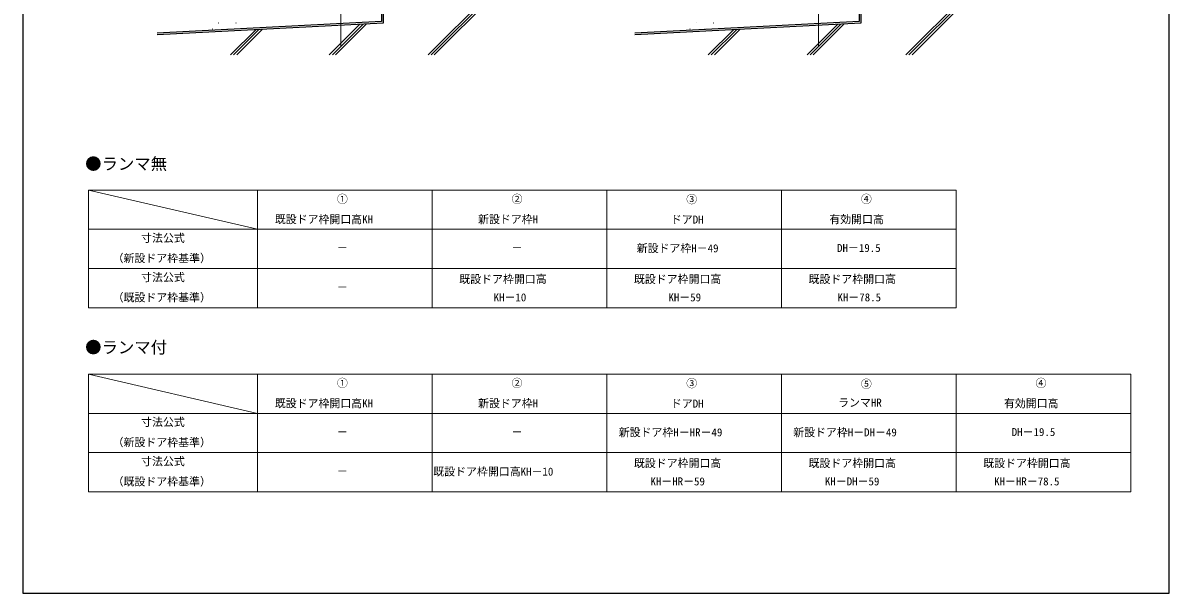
# Model space of a CAD drawing. Units: millimetres, scale not verified. Extents: x -525 to 525, y -783 to 779.
# Drawn here: x -525 to 525, y -783 to -260 of the extents above; entities that cross this region are included whole.
import ezdxf
from ezdxf.enums import TextEntityAlignment as Align

# ---------------------------------------------------------------- set-up
doc = ezdxf.new("R2010")
doc.units = ezdxf.units.MM
doc.header["$LTSCALE"] = 4
doc.layers.add('0-1_TABLE1', color=7, linetype='Continuous', lineweight=18)
doc.layers.add('0-5_YKK_12', color=2, linetype='Continuous', lineweight=18)
for name, color, linetype in [('0-2_USER1', 3, 'Continuous'), ('0-8_YKK_ZWAK', 7, 'Continuous'), ('0-9_YSS_K', 3, 'Continuous'), ('0-A_YSS_KE', 3, 'Continuous')]:
    doc.layers.add(name, color=color, linetype=linetype)
doc.styles.add('ＭＳ ゴシック', font='')
doc.styles.get('ＭＳ ゴシック').set_extended_font_data('MS Gothic')

msp = doc.modelspace()

# ---------------------------------------------------------------- linework, layer by layer
at = {"layer": '0-1_TABLE1'}
for p, q in [((-310, -449.072), (-465, -413.072)), ((-465, -413.072), (330, -413.072)), ((-465, -413.072), (-465, -521.072)), ((-310, -413.072), (-310, -521.072)), ((-150, -413.072), (-150, -521.072)), ((10, -413.072), (10, -521.072)), ((170, -413.072), (170, -521.072)), ((330, -413.072), (330, -521.072)), ((-465, -449.072), (330, -449.072)), ((-465, -485.072), (330, -485.072)), ((-465, -521.072), (330, -521.072)), ((-310, -617.86), (-465, -581.86)), ((-465, -581.86), (490, -581.86)), ((-465, -581.86), (-465, -689.86)), ((-310, -581.86), (-310, -689.86)), ((-150, -581.86), (-150, -689.86)), ((10, -581.86), (10, -689.86)), ((170, -581.86), (170, -689.86)), ((330, -581.86), (330, -689.86)), ((490, -581.86), (490, -689.86)), ((-465, -617.86), (490, -617.86)), ((-465, -653.86), (490, -653.86)), ((-465, -689.86), (490, -689.86))]:
    msp.add_line(p, q, dxfattribs=at)
at = {"layer": '0-5_YKK_12'}
for p, q in [((-233.846, -281.53), (-233.846, 556.609)), ((203.781, -281.53), (203.781, 556.609))]:
    msp.add_line(p, q, dxfattribs=at)
at = {"layer": '0-8_YKK_ZWAK'}
msp.add_line((-525, 747.3), (-525, -782.7), dxfattribs=at)
msp.add_lwpolyline([(-525, -782.7), (525, -782.7), (525, 747.3)], dxfattribs=at)
at = {"layer": '0-9_YSS_K'}
for p, q in [((-85.936, -221.253), (-153.791, -289.108)), ((-83.107, -221.253), (-150.962, -289.108)), ((-80.279, -221.253), (-148.134, -289.108)), ((351.692, -221.253), (283.837, -289.108)), ((354.52, -221.253), (286.665, -289.108)), ((357.349, -221.253), (289.493, -289.108)), ((-345.987, -259.824), (-345.787, -259.824)), ((-329.872, -259.817), (-329.672, -259.817)), ((-216.226, -261.034), (-244.3, -289.108)), ((-213.241, -260.878), (-241.472, -289.108)), ((-210.257, -260.721), (-238.644, -289.108)), ((91.64, -259.824), (91.84, -259.824)), ((107.755, -259.817), (107.955, -259.817)), ((221.401, -261.034), (193.327, -289.108)), ((224.386, -260.878), (196.155, -289.108)), ((227.371, -260.721), (198.984, -289.108)), ((-351.583, -265.15), (-351.383, -265.15)), ((-338.218, -265.548), (-338.018, -265.548)), ((-311.742, -266.04), (-334.81, -289.108)), ((-308.757, -265.883), (-331.982, -289.108)), ((-305.772, -265.727), (-329.153, -289.108)), ((86.044, -265.15), (86.244, -265.15)), ((99.409, -265.548), (99.609, -265.548)), ((125.886, -266.04), (102.817, -289.108)), ((128.871, -265.883), (105.646, -289.108)), ((131.856, -265.727), (108.474, -289.108))]:
    msp.add_line(p, q, dxfattribs=at)
for points in [[(-194.947, -221.253), (-194.947, -259.919), (-401.918, -270.766)], [(242.681, -221.253), (242.681, -259.919), (35.71, -270.766)]]:
    msp.add_lwpolyline(points, dxfattribs=at)
at = {"layer": '0-A_YSS_KE'}
for points in [[(-196.447, -219.753), (-196.447, -258.495), (-401.918, -269.264)], [(241.181, -219.753), (241.181, -258.495), (35.71, -269.264)]]:
    msp.add_lwpolyline(points, dxfattribs=at)

# ---------------------------------------------------------------- texts
at = {"layer": '0-1_TABLE1', "style": 'ＭＳ ゴシック'}
for s, p in [('①', (-237.33, -427.256)), ('②', (-77.33, -427.256)), ('③', (82.67, -427.455)), ('④', (242.67, -427.256)), ('既設ドア枠開口高KH', (-294.233, -445.798)), ('新設ドア枠H', (-108.04, -445.798)), ('ドアDH', (68.608, -445.996)), ('有効開口高', (213.75, -445.798)), ('寸法公式', (-416.705, -462.943)), ('新設ドア枠H－49', (37.301, -472.356)), ('（新設ドア枠基準）', (-442.784, -481.485)), ('－', (-237.33, -472.072)), ('－', (-77.33, -472.072)), ('DH－19.5', (220.852, -472.072)), ('寸法公式', (-416.705, -498.943)), ('既設ドア枠開口高', (-125.227, -500.676)), ('既設ドア枠開口高', (34.773, -500.676)), ('既設ドア枠開口高', (194.773, -500.676)), ('－', (-237.33, -508.072)), ('（既設ドア枠基準）', (-442.784, -517.485)), ('KH－10', (-93.807, -517.343)), ('KH－59', (66.335, -517.343)), ('KH－78.5', (221.193, -517.343)), ('①', (-237.33, -596.044)), ('②', (-77.33, -596.044)), ('③', (82.67, -596.243)), ('⑤', (242.67, -596.839)), ('④', (402.67, -596.044)), ('既設ドア枠開口高KH', (-294.233, -614.585)), ('新設ドア枠H', (-108.04, -614.585)), ('ドアDH', (68.608, -614.784)), ('ランマHR', (221.818, -613.904)), ('有効開口高', (373.75, -614.585)), ('寸法公式', (-416.705, -631.731)), ('（新設ドア枠基準）', (-442.784, -650.273)), ('－', (-237.33, -640.86)), ('－', (-77.33, -640.86)), ('新設ドア枠H－HR－49', (20.824, -641.144)), ('新設ドア枠H－DH－49', (180.653, -641.144)), ('DH－19.5', (380.852, -640.86)), ('寸法公式', (-416.705, -667.731)), ('既設ドア枠開口高', (34.773, -669.464)), ('既設ドア枠開口高', (194.773, -669.464)), ('既設ドア枠開口高', (354.773, -669.464)), ('－', (-237.33, -676.86)), ('既設ドア枠開口高KH－10', (-149.034, -677.144)), ('（既設ドア枠基準）', (-442.784, -686.273)), ('KH－HR－59', (49.858, -686.131)), ('KH－DH－59', (209.687, -686.131)), ('KH－HR－78.5', (364.716, -686.131))]:
    msp.add_text(s, height=7.331, dxfattribs=at).set_placement(p, align=Align.BOTTOM_LEFT)
at = {"layer": '0-2_USER1', "style": 'ＭＳ ゴシック'}
for s, p in [('●ランマ無', (-467.987, -397.817)), ('●ランマ付', (-467.987, -566.093))]:
    msp.add_text(s, height=11, dxfattribs=at).set_placement(p, align=Align.BOTTOM_LEFT)

doc.saveas('drawing.dxf')
